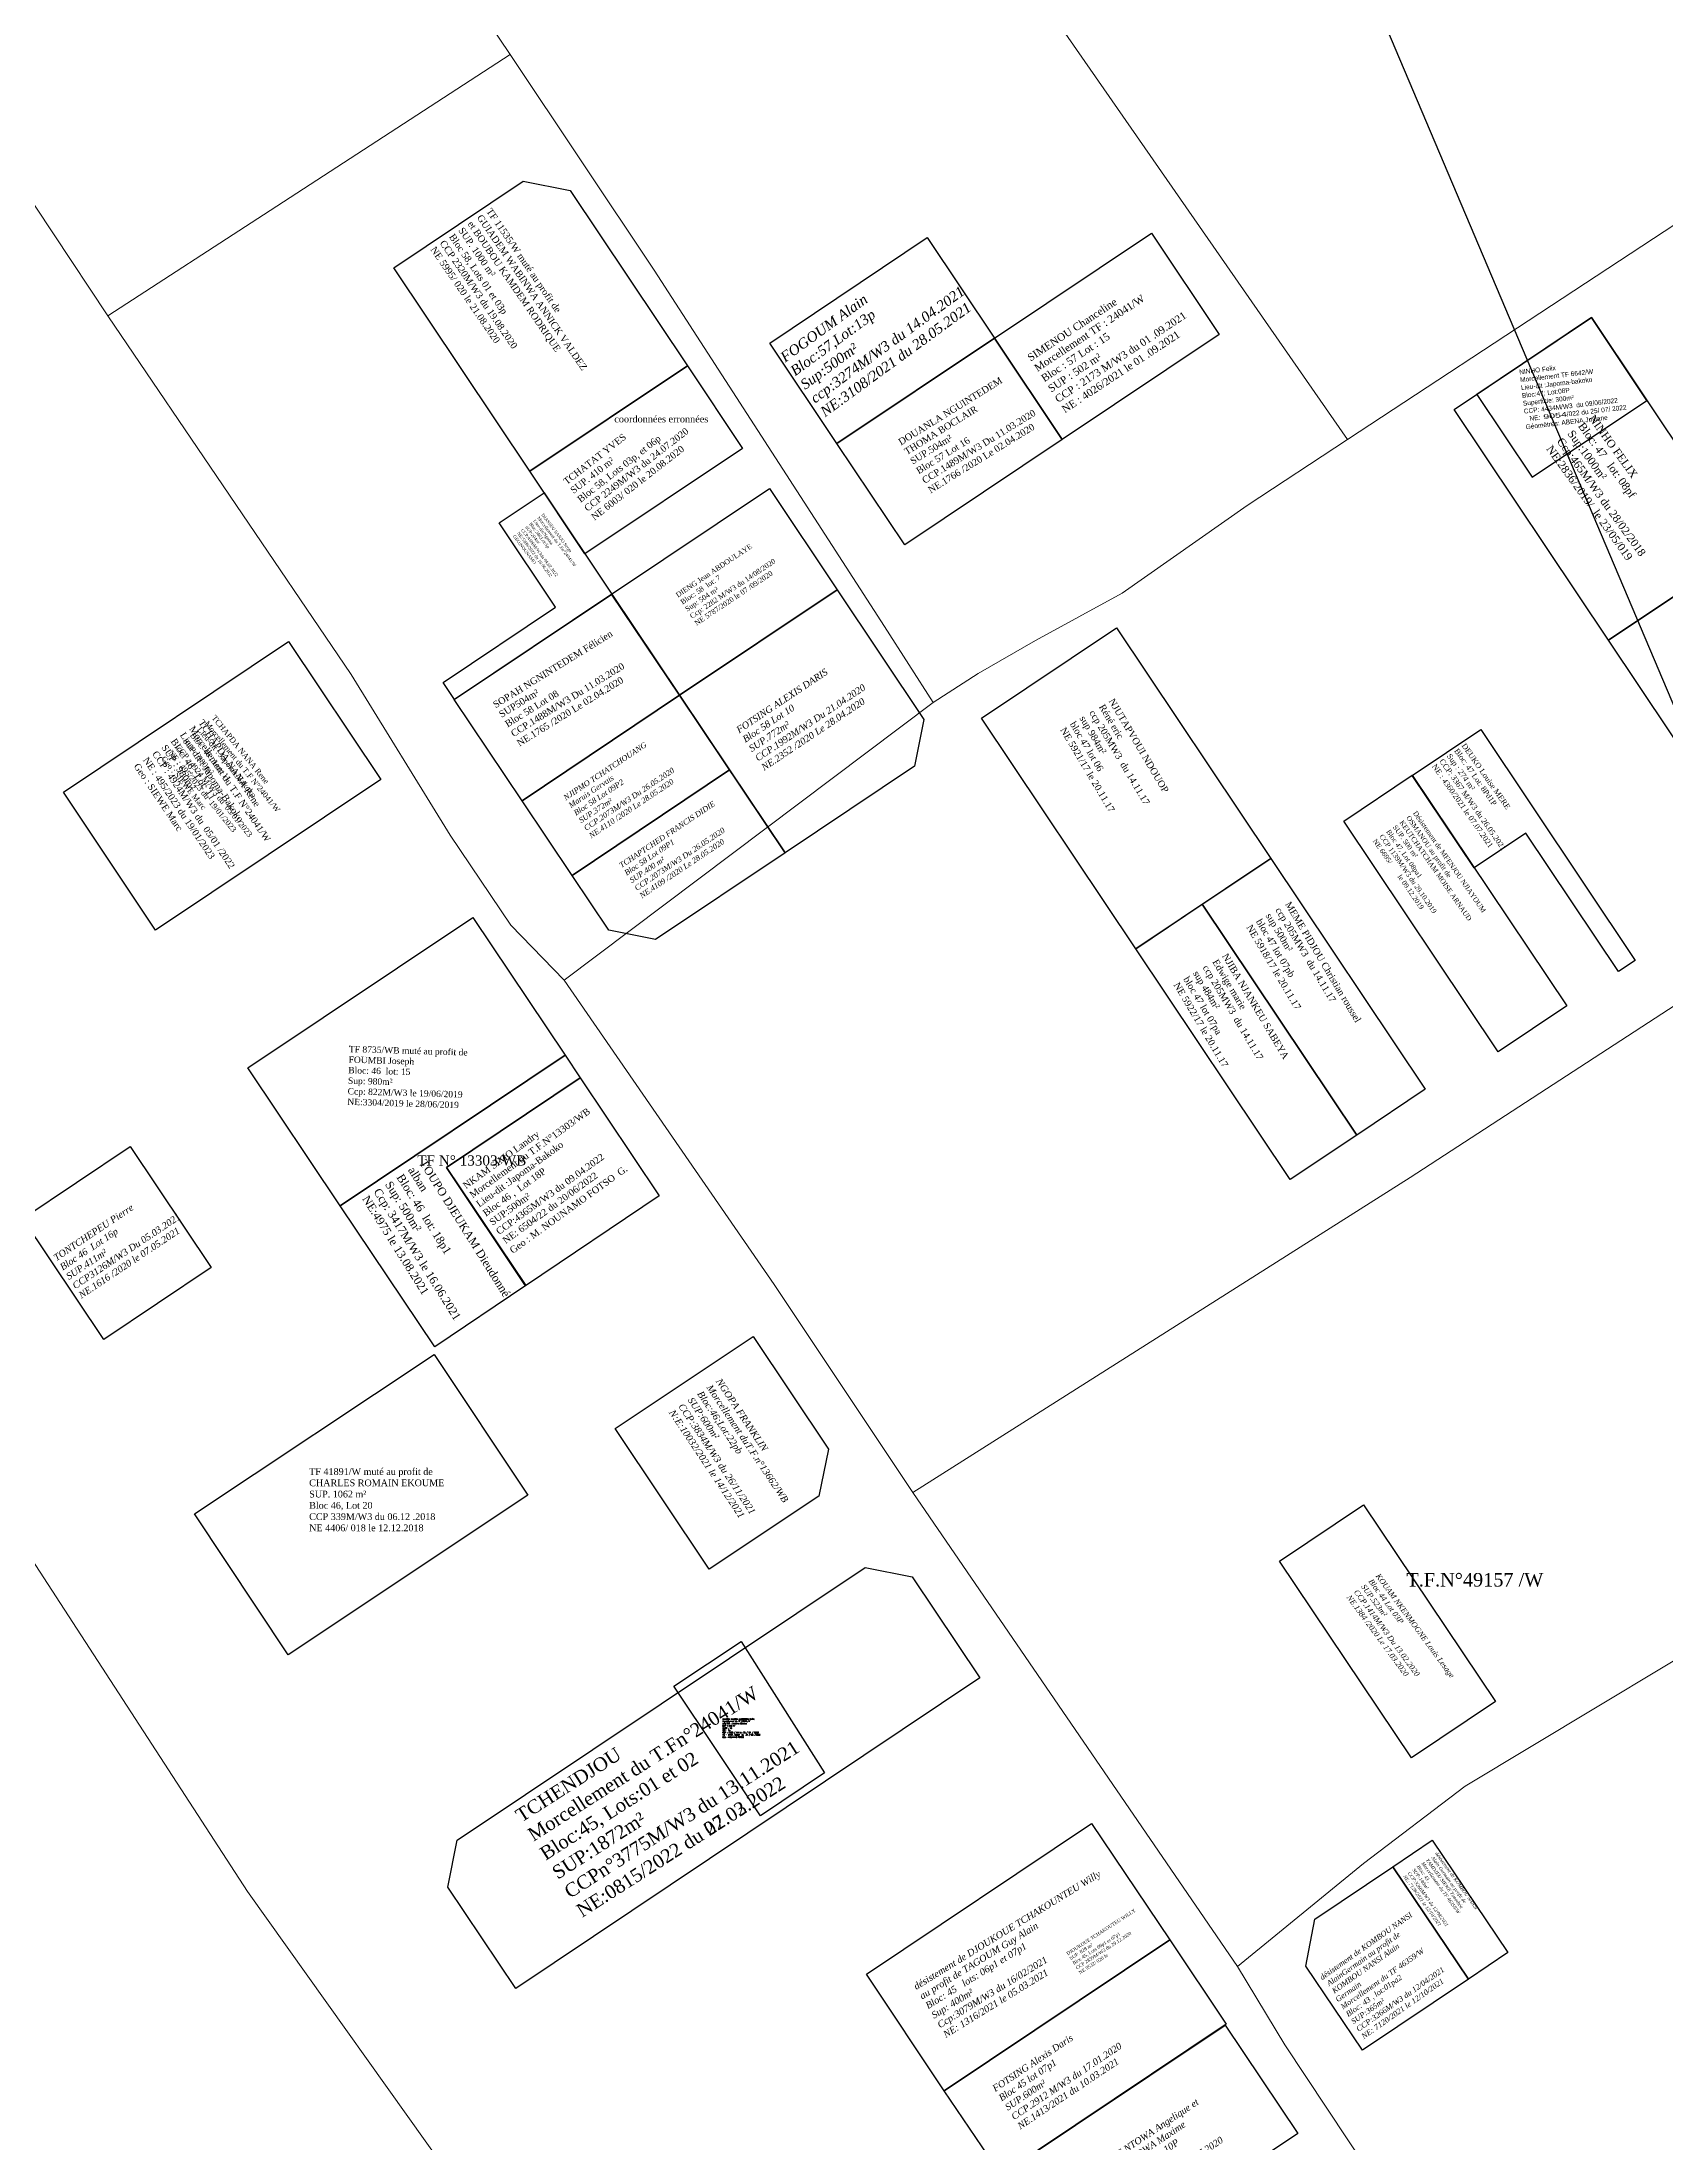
# Model space of a CAD drawing. Header units: millimetres. Extents: x 589619 to 593486, y 440379 to 445141.
# Drawn here: x 591789.4 to 592029.3, y 443443.1 to 443753.3 of the extents above; entities that cross this region are included whole.
import ezdxf

# ---------------------------------------------------------------- set-up
doc = ezdxf.new("R2010")
doc.units = ezdxf.units.MM
doc.header["$LTSCALE"] = 10
for name, color, linetype in [('chef027001120', 7, 'Continuous'), ('end maj 26 02 2021', 7, 'Continuous'), ('MAJ AOUT 2021', 7, 'Continuous'), ('MAJ AVRIL 2021', 7, 'Continuous'), ('MAJ DEC 2021', 7, 'Continuous'), ('MAJ JAN 2022', 1, 'Continuous'), ('MAJ JUILLET 2021', 7, 'Continuous'), ('MAJ MARS', 7, 'Continuous'), ('MAJ OCT 2021', 7, 'Continuous'), ('MAJ_AVRIL_2021', 7, 'Continuous'), ('Parcelle MAJ', 6, 'Continuous')]:
    doc.layers.add(name, color=color, linetype=linetype)
doc.layers.add('MAJ APRES LE 13.01.2023', color=222, linetype='Continuous', lineweight=30)
doc.layers.add('Roads_others', color=24, linetype='Continuous', lineweight=9)
doc.styles.add('RomanS', font='romans.shx')
doc.styles.add('Times 1.0', font='times.ttf', dxfattribs={"width": 0.99, "height": 1})

msp = doc.modelspace()

# ---------------------------------------------------------------- linework, layer by layer
at = {"color": 232, "lineweight": 30, "flags": 128}
msp.add_lwpolyline([(589619, 444839), (589665, 444789), (589701, 444534), (591315, 445141), (591436, 445058), (592078, 443543), (591745, 440674), (591661, 440379)], dxfattribs=at)
msp.add_lwpolyline([(589619, 444839), (589665, 444789), (589701, 444534), (591315, 445141), (591436, 445058), (592078, 443543), (591745, 440674), (591661, 440379)], dxfattribs=at)
msp.add_lwpolyline([(589619, 444839), (589665, 444789), (589701, 444534), (591315, 445141), (591436, 445058), (592078, 443543), (591745, 440674), (591661, 440379)], dxfattribs=at)
msp.add_lwpolyline([(589619, 444839), (589665, 444789), (589701, 444534), (591315, 445141), (591436, 445058), (592078, 443543), (591745, 440674), (591661, 440379)], dxfattribs=at)
at = {"color": 30, "flags": 128}
msp.add_lwpolyline([(592001.32, 443701.29), (592009.5, 443689.06), (592026.45, 443700.39), (592018.27, 443712.62), (592001.32, 443701.29)], dxfattribs=at)
msp.add_lwpolyline([(592001.32, 443701.29), (592009.5, 443689.06), (592026.45, 443700.39), (592018.27, 443712.62), (592001.32, 443701.29)], dxfattribs=at)
at = {"color": 5, "flags": 128}
for points in [[(591865.26, 443669.84), (591856.91, 443682.29), (591863.57, 443686.74), (591873.57, 443671.79), (591850.32, 443656.23), (591848.63, 443658.73), (591865.24, 443669.83)], [(591868.89, 443600.34), (591880.58, 443582.89), (591860.82, 443569.61), (591849.14, 443587.06)]]:
    msp.add_lwpolyline(points, close=True, dxfattribs=at)
at = {"flags": 128}
for points in [[(591825.79, 443664.76), (591839.43, 443644.39), (591806.18, 443622.15), (591792.56, 443642.52)], [(591911, 443528.01), (591917.94, 443526.63), (591927.94, 443511.67), (591859.37, 443465.8), (591849.36, 443480.76), (591850.74, 443487.7)], [(591911, 443528.01), (591917.94, 443526.63), (591927.94, 443511.67), (591859.37, 443465.8), (591849.36, 443480.76), (591850.74, 443487.7)], [(591892.65, 443517.07), (591904.99, 443497.65), (591895.53, 443491.33), (591882.74, 443510.44)]]:
    msp.add_lwpolyline(points, close=True, dxfattribs=at)
at = {"color": 150, "lineweight": -3, "flags": 128}
msp.add_lwpolyline([(591955.99, 443472.98), (591964.33, 443460.51), (591931.08, 443438.27), (591922.67, 443450.69)], close=True, dxfattribs=at)
msp.add_lwpolyline([(591955.99, 443472.98), (591964.33, 443460.51), (591931.08, 443438.27), (591922.67, 443450.69)], close=True, dxfattribs=at)
at = {"layer": 'end maj 26 02 2021', "color": 3, "lineweight": -3, "flags": 128}
for points in [[(591860.46, 443732.76), (591867.4, 443731.39), (591884.72, 443705.49), (591861.45, 443689.92), (591841.35, 443719.98)], [(591860.46, 443732.76), (591867.4, 443731.39), (591884.72, 443705.49), (591861.45, 443689.92), (591841.35, 443719.98)], [(591847.3, 443559.47), (591861.16, 443538.66), (591825.78, 443515.1), (591811.92, 443535.91)], [(591847.3, 443559.47), (591861.16, 443538.66), (591825.78, 443515.1), (591811.92, 443535.91)]]:
    msp.add_lwpolyline(points, close=True, dxfattribs=at)
at = {"layer": 'end maj 26 02 2021', "color": 150}
for points in [[(592018.27, 443712.62), (592041.06, 443678.54), (592020.79, 443664.98), (591997.99, 443699.06)], [(592018.27, 443712.62), (592041.06, 443678.54), (592020.79, 443664.98), (591997.99, 443699.06)], [(591896.85, 443687.36), (591906.86, 443672.4), (591883.58, 443656.83), (591873.52, 443671.79)], [(591896.85, 443687.36), (591906.86, 443672.4), (591883.58, 443656.83), (591873.52, 443671.79)], [(592043.58, 443630.9), (592020.79, 443664.98), (592041.06, 443678.54), (592063.85, 443644.46)], [(592043.58, 443630.9), (592020.79, 443664.98), (592041.06, 443678.54), (592063.85, 443644.46)]]:
    msp.add_lwpolyline(points, close=True, dxfattribs=at)
at = {"layer": 'end maj 26 02 2021', "color": 150, "lineweight": -3, "flags": 128}
for points in [[(591930.09, 443709.6), (591940.1, 443694.64), (591916.83, 443679.07), (591906.82, 443694.03)], [(591930.09, 443709.6), (591940.1, 443694.64), (591916.83, 443679.07), (591906.82, 443694.03)], [(591884.72, 443705.49), (591892.86, 443693.31), (591869.58, 443677.75), (591861.44, 443689.93)], [(591884.72, 443705.49), (591892.86, 443693.31), (591869.58, 443677.75), (591861.44, 443689.93)], [(591873.57, 443671.79), (591883.58, 443656.83), (591860.31, 443641.26), (591850.3, 443656.22)], [(591873.57, 443671.79), (591883.58, 443656.83), (591860.31, 443641.26), (591850.3, 443656.22)], [(591906.86, 443672.4), (591919.64, 443653.28), (591918.27, 443646.35), (591899.15, 443633.56), (591883.58, 443656.83)], [(591906.86, 443672.4), (591919.64, 443653.28), (591918.27, 443646.35), (591899.15, 443633.56), (591883.58, 443656.83)], [(591883.58, 443656.83), (591890.96, 443645.8), (591867.69, 443630.23), (591860.31, 443641.26)], [(591883.58, 443656.83), (591890.96, 443645.8), (591867.69, 443630.23), (591860.31, 443641.26)], [(591890.96, 443645.8), (591899.15, 443633.56), (591880.03, 443620.77), (591873.1, 443622.15), (591867.69, 443630.23)], [(591890.96, 443645.8), (591899.15, 443633.56), (591880.03, 443620.77), (591873.1, 443622.15), (591867.69, 443630.23)], [(591991.79, 443645.02), (592014.61, 443610.94), (592004.48, 443604.16), (591981.68, 443638.23)], [(591991.79, 443645.02), (592014.61, 443610.94), (592004.48, 443604.16), (591981.68, 443638.23)], [(591984.62, 443537.25), (592004.12, 443508.21), (591991.7, 443499.88), (591972.2, 443528.91)], [(591984.62, 443537.25), (592004.12, 443508.21), (591991.7, 443499.88), (591972.2, 443528.91)], [(591944.44, 443490.16), (591955.99, 443472.98), (591922.67, 443450.69), (591911.19, 443467.92)], [(591944.44, 443490.16), (591955.99, 443472.98), (591922.67, 443450.69), (591911.19, 443467.92)], [(591944.44, 443490.16), (591955.99, 443472.98), (591922.67, 443450.69), (591911.19, 443467.92)], [(591944.44, 443490.16), (591955.99, 443472.98), (591922.67, 443450.69), (591911.19, 443467.92)], [(591964.18, 443460.4), (591974.91, 443444.36), (591941.66, 443422.12), (591930.93, 443438.16)], [(591964.18, 443460.4), (591974.91, 443444.36), (591941.66, 443422.12), (591930.93, 443438.16)]]:
    msp.add_lwpolyline(points, close=True, dxfattribs=at)
at = {"layer": 'end maj 26 02 2021', "color": 150, "flags": 128}
for points in [[(591948.12, 443666.81), (591970.92, 443632.74), (591950.97, 443619.39), (591928.18, 443653.47)], [(591948.12, 443666.81), (591970.92, 443632.74), (591950.97, 443619.39), (591928.18, 443653.47)], [(591970.92, 443632.74), (591993.72, 443598.66), (591983.59, 443591.88), (591960.79, 443625.96)], [(591970.92, 443632.74), (591993.72, 443598.66), (591983.59, 443591.88), (591960.79, 443625.96)], [(591983.59, 443591.88), (591973.77, 443585.31), (591950.97, 443619.39), (591960.79, 443625.96), (591983.59, 443591.88)], [(591983.59, 443591.88), (591973.77, 443585.31), (591950.97, 443619.39), (591960.79, 443625.96), (591983.59, 443591.88)]]:
    msp.add_lwpolyline(points, close=True, dxfattribs=at)
at = {"layer": 'end maj 26 02 2021', "color": 3}
msp.add_lwpolyline([(591853.04, 443624.02), (591866.66, 443603.66), (591833.42, 443581.41), (591819.79, 443601.78)], close=True, dxfattribs=at)
msp.add_lwpolyline([(591853.04, 443624.02), (591866.66, 443603.66), (591833.42, 443581.41), (591819.79, 443601.78)], close=True, dxfattribs=at)
at = {"layer": 'MAJ AOUT 2021', "color": 6, "lineweight": -3, "flags": 128}
msp.add_lwpolyline([(591866.66, 443603.66), (591868.89, 443600.34), (591849.13, 443587.06), (591860.84, 443569.63), (591847.4, 443560.6), (591833.42, 443581.41)], close=True, dxfattribs=at)
msp.add_lwpolyline([(591866.66, 443603.66), (591868.89, 443600.34), (591849.13, 443587.06), (591860.84, 443569.63), (591847.4, 443560.6), (591833.42, 443581.41)], close=True, dxfattribs=at)
at = {"layer": 'MAJ APRES LE 13.01.2023', "flags": 128}
msp.add_lwpolyline([(591825.79, 443664.76), (591839.43, 443644.39), (591806.18, 443622.15), (591792.56, 443642.52)], close=True, dxfattribs=at)
msp.add_lwpolyline([(591825.79, 443664.76), (591839.43, 443644.39), (591806.18, 443622.15), (591792.56, 443642.52)], close=True, dxfattribs=at)
at = {"layer": 'MAJ AVRIL 2021', "color": 5, "flags": 128}
msp.add_lwpolyline([(591920.17, 443724.44), (591930.09, 443709.6), (591906.82, 443694.03), (591896.9, 443708.87)], close=True, dxfattribs=at)
msp.add_lwpolyline([(591920.17, 443724.44), (591930.09, 443709.6), (591906.82, 443694.03), (591896.9, 443708.87)], close=True, dxfattribs=at)
at = {"layer": 'MAJ DEC 2021', "flags": 128}
msp.add_lwpolyline([(591894.46, 443562.12), (591905.55, 443545.47), (591904.16, 443538.54), (591887.93, 443527.73), (591874.07, 443548.53)], close=True, dxfattribs=at)
msp.add_lwpolyline([(591894.46, 443562.12), (591905.55, 443545.47), (591904.16, 443538.54), (591887.93, 443527.73), (591874.07, 443548.53)], close=True, dxfattribs=at)
at = {"layer": 'MAJ JAN 2022', "lineweight": -3, "flags": 128}
msp.add_lwpolyline([(591953.26, 443725.09), (591963.27, 443710.13), (591940.1, 443694.64), (591930.09, 443709.6)], close=True, dxfattribs=at)
msp.add_lwpolyline([(591953.26, 443725.09), (591963.27, 443710.13), (591940.1, 443694.64), (591930.09, 443709.6)], close=True, dxfattribs=at)
at = {"layer": 'MAJ JUILLET 2021', "flags": 128}
msp.add_lwpolyline([(592001.95, 443651.76), (592024.75, 443617.68), (592022.25, 443616.01), (592008.58, 443636.46), (592000.93, 443631.35), (591991.81, 443644.98)], close=True, dxfattribs=at)
msp.add_lwpolyline([(592001.95, 443651.76), (592024.75, 443617.68), (592022.25, 443616.01), (592008.58, 443636.46), (592000.93, 443631.35), (591991.81, 443644.98)], close=True, dxfattribs=at)
at = {"layer": 'MAJ MARS', "flags": 128}
msp.add_lwpolyline([(591911, 443528.01), (591917.94, 443526.63), (591927.94, 443511.67), (591859.37, 443465.8), (591849.36, 443480.76), (591850.74, 443487.7)], close=True, dxfattribs=at)
msp.add_lwpolyline([(591911, 443528.01), (591917.94, 443526.63), (591927.94, 443511.67), (591859.37, 443465.8), (591849.36, 443480.76), (591850.74, 443487.7)], close=True, dxfattribs=at)
at = {"layer": 'MAJ OCT 2021', "lineweight": -3}
msp.add_line((591896.9, 443708.87), (591896.9, 443708.87), dxfattribs=at)
msp.add_line((591896.9, 443708.87), (591896.9, 443708.87), dxfattribs=at)
at = {"layer": 'MAJ OCT 2021', "color": 150, "flags": 128}
for points in [[(591994.76, 443487.69), (592005.94, 443471.11), (592000.13, 443467.2), (591988.95, 443483.78)], [(591994.76, 443487.69), (592005.94, 443471.11), (592000.13, 443467.2), (591988.95, 443483.78)], [(591988.95, 443483.79), (592000.1, 443467.19), (591984.43, 443456.67), (591976.07, 443469.12), (591977.43, 443476.06)], [(591988.95, 443483.79), (592000.1, 443467.19), (591984.43, 443456.67), (591976.07, 443469.12), (591977.43, 443476.06)]]:
    msp.add_lwpolyline(points, close=True, dxfattribs=at)
at = {"layer": 'MAJ_AVRIL_2021', "color": 150, "lineweight": -3, "flags": 128}
msp.add_lwpolyline([(591802.44, 443590.16), (591814.4, 443572.29), (591798.51, 443561.66), (591786.55, 443579.53), (591802.44, 443590.16)], close=True, dxfattribs=at)
msp.add_lwpolyline([(591802.44, 443590.16), (591814.4, 443572.29), (591798.51, 443561.66), (591786.55, 443579.53), (591802.44, 443590.16)], close=True, dxfattribs=at)
at = {"layer": 'Parcelle MAJ', "color": 6, "lineweight": 30, "flags": 128}
msp.add_lwpolyline([(592001.32, 443701.29), (592009.5, 443689.06), (592026.45, 443700.39), (592018.27, 443712.62), (592001.32, 443701.29)], dxfattribs=at)
at = {"layer": 'Roads_others'}
for p, q in [((591875.42, 443848.34), (591982.23, 443694.63)), ((591921.05, 443655.77), (591866.53, 443614.75))]:
    msp.add_line(p, q, dxfattribs=at)
for points in [[(591921.05, 443655.77), (591927.68, 443660.06), (591936.16, 443664.94), (591948.95, 443671.92), (591967.4, 443684.88), (591982.23, 443694.63), (592049.08, 443738.56), (592072.74, 443754.42), (592107.85, 443778.71), (592171.09, 443821.52), (592210.52, 443848.62), (592231.23, 443862.63)], [(591817.82, 443808.23), (591848.81, 443766.02), (591858.54, 443751.47), (591879.82, 443719.62), (591901.45, 443686.21), (591913.82, 443667), (591921.05, 443655.77)], [(591515.38, 443805.87), (591521.82, 443800.74), (591531.51, 443796.16), (591544.76, 443791.45), (591555.93, 443787.17), (591607.18, 443757.05), (591645.93, 443725.14), (591665.74, 443710.38), (591690.94, 443673.29), (591732.39, 443614.16), (591739.36, 443604.14), (591762.2, 443571.31), (591774.21, 443552.47), (591784.72, 443534.06), (591819.77, 443480.11), (591852.12, 443434.75), (591881.79, 443396.47), (591888.2, 443390.12), (591893.12, 443383.17), (591898.11, 443374.17), (591904.15, 443361.37), (591910.27, 443350.03), (591922.91, 443326.96)], [(591752.62, 443773.91), (591762.16, 443765.05), (591774.98, 443749.24), (591799.14, 443712.88), (591835.07, 443659.9), (591849.69, 443636.17), (591858.64, 443622.87), (591866.53, 443614.75), (591897.55, 443569.82), (591918.01, 443539.05), (591965.99, 443469.03), (591972.99, 443457.5), (591991.48, 443429.57), (592015.04, 443387.89)], [(591799.14, 443712.88), (591823.09, 443728.43), (591858.54, 443751.47)], [(592334.22, 443718.16), (592267.85, 443678.75), (592205.52, 443632.69), (592113.72, 443571.23), (592055.55, 443529.82), (592048.63, 443525.16), (591999.6, 443495.68), (591984.58, 443484.28), (591965.99, 443469.03)], [(591918.01, 443539.05), (591991.47, 443585.59), (592096.97, 443654.17), (592100.68, 443660.39), (592100.37, 443667.93)]]:
    msp.add_lwpolyline(points, dxfattribs=at)

# ---------------------------------------------------------------- texts
at = {"insert": (592007.56, 443704.93), "char_height": 0.7, "attachment_point": 1, "rotation": 6.7}
msp.add_mtext_dynamic_manual_height_columns('NINHO Felix\\P{\\C1;Morcellement TF 6642/W\\P}Lieu-dit :Japoma-bakoko\\PBloc:47; Lot:08P\\PSuperficie: 300m²\\PCCP: 4434M/W3  du 09/06/2022\\P{\\W2.709; }NE:{\\W1.684; 9054}/022 du 25/ 07/ 2022\\PGéomètres: ABENA Josiane', width=38.6332, gutter_width=12.5, heights=[0], dxfattribs=at)
at = {"attachment_point": 1}
for s, insert, char_height, width, rotation in [('{\\fTimes New Roman|b0|i0|c0|p18;DJASSEU SANJO Serge\\P\\C1;Morcellement du T.Fn%%D24041/W\\P\\C256;Lieu-dit:Ngoma\\PBloc:248;Lot:5p\\PSUP:204m²\\PCCP:4106M/W3du 04.02.2022\\PNE:5388/2022 du 16.06.2022\\PGEO:NOUNAMO}', (591863.49, 443683.76), 0.4513, 15.3174, 306.9746), ('{\\fTimes New Roman|b0|i0|c0|p18;TCHENDJOU\\PMorcellement du T.Fn%%D24041/W\\PBloc:45, Lots:01 et 02\\PSUP:1872m²\\PCCPn%%D3775M/W3 du 13.11.2021\\PNE:0815/2022 du 07.03.2022}', (591859.11, 443491.96), 2, 41.7782, 32.629), ('{\\fTimes New Roman|b0|i0|c0|p18;TCHENDJOU\\PMorcellement du T.Fn%%D24041/W\\PBloc:45, Lots:01 et 02\\PSUP:1872m²\\PCCPn%%D3775M/W3 du 13.11.2021\\PNE:0815/2022 du 07.03.2022}', (591859.11, 443491.96), 2, 41.7782, 32.629)]:
    msp.add_mtext(s, dxfattribs=dict(at, insert=insert, char_height=char_height, width=width, rotation=rotation))
at = {"color": 3, "insert": (591815.04, 443654), "char_height": 0.8234, "width": 18.69, "attachment_point": 1, "rotation": 309.0639}
msp.add_mtext('{\\fTimes New Roman|b0|i0|c0|p18;\\C0;TCHAPDA NANA Rene\\P\\C1;Morcellement du T.F N°24041/W     \\P\\C256;Lieu-dit : Japoma-Bakoko\\PBloc: 46 ; Lot: 11\\PSUP : 980m²\\PCCP : 4924 M/W3 du  05/01/2023\\PNE : 495/2023 du  19/01/2023\\P\\C1;Geo : SIEWE Marc}', dxfattribs=at)
at = {"color": 7, "insert": (591851.44, 443584.67), "char_height": 1.1129, "width": 70.2811, "attachment_point": 1, "rotation": 35.8982}
msp.add_mtext('{\\fTimes New Roman|b0|i0|c0|p18;\\H0.8986x;NKAM SIMO Landry\\P\\C1;Morcellement du T.F.N°13303/WB\\P\\C7;Lieu-dit :Japoma-Bakoko\\PBloc 46 ,  Lot 18P\\PSUP:500m²\\PCCP:4365M/W3 du 09.04.2022\\PNE: 6504/22 du 20/06/2022\\PGeo : M. NOUNAMO FOTSO  G\\fTimes New Roman|b0|i1|c0|p18;\\H1.113x;.  }', dxfattribs=at)
at = {"insert": (591889.91, 443505.71), "char_height": 0.2, "attachment_point": 1}
msp.add_mtext_dynamic_manual_height_columns('{\\Fromanc|c0;KAMDEM KAMDEM ANDERSON Emile      \\P\\pt4.4;Morcellement du TF 24041/W  \\P\\ptz;LIEU DIT : Japoma Bakoko \\PSUP : 268 m}²{\\Fromanc|c0;\\PBLOC : 45\\PLOT : 2p   \\PCCP : 4330 / MW du 25 / 04 / 2022 \\PNE :  6191 /2022  du  31 / 05 /2022\\PGéo : NOUNAMO FOTSO}', width=62.0824, gutter_width=12.5, heights=[0], dxfattribs=at)
at = {"layer": 'chef027001120', "linetype": 'ByBlock', "insert": (591898.28, 443707.18), "char_height": 1.5, "width": 150.7089, "attachment_point": 1, "rotation": 36.1355, "style": 'RomanS'}
msp.add_mtext('{\\fTimes New Roman|b0|i1|c0|p18;\\C7;FOGOUM Alain\\PBloc:57,Lot:13p\\PSup:500m²\\Pccp:3274M/W3 du 14.04.2021\\PNE:3108/2021 du 28.05.2021}', dxfattribs=at)
msp.add_mtext('{\\fTimes New Roman|b0|i1|c0|p18;\\C7;FOGOUM Alain\\PBloc:57,Lot:13p\\PSup:500m²\\Pccp:3274M/W3 du 14.04.2021\\PNE:3108/2021 du 28.05.2021}', dxfattribs=at)
at = {"layer": 'end maj 26 02 2021', "color": 150, "linetype": 'ByBlock', "lineweight": -3, "ltscale": 0.0014, "attachment_point": 1, "style": 'Times 1.0'}
for s, insert, char_height, width, rotation in [('{\\C1;TF 11535/W muté au profit de\\P\\C256;GUIADEM WABINWA ANNICK VALDEZ\\Pet BOUBOU KAMDEM RODRIQUE\\PSUP. 1000 m²\\PBloc 58, Lots 01 et 03p\\PCCP 2320M/W3 du 19.08.2020\\PNE 5995/ 020 le 21.08.2020}', (591855.79, 443728.91), 1, 45.5367, 304.48), ('{\\C1;TF 11535/W muté au profit de\\P\\C256;GUIADEM WABINWA ANNICK VALDEZ\\Pet BOUBOU KAMDEM RODRIQUE\\PSUP. 1000 m²\\PBloc 58, Lots 01 et 03p\\PCCP 2320M/W3 du 19.08.2020\\PNE 5995/ 020 le 21.08.2020}', (591855.79, 443728.91), 1, 45.5367, 304.48), ('{\\C7;DOUANLA NGUINTEDEM THOMA BOCLAIR \\PSUP.504m²\\PBloc 57 Lot 16\\PCCP.1489M/W3 Du 11.03.2020\\PNE.1766 /2020 Le 02.04.2020}', (591915.75, 443694.58), 1, 20.8711, 31.7298), ('{\\C7;DOUANLA NGUINTEDEM THOMA BOCLAIR \\PSUP.504m²\\PBloc 57 Lot 16\\PCCP.1489M/W3 Du 11.03.2020\\PNE.1766 /2020 Le 02.04.2020}', (591915.75, 443694.58), 1, 20.8711, 31.7298), ('{\\fTimes New Roman|b0|i0|c186|p18;\\C256;TCHATAT YVES \\PSUP. 410 m²\\PBloc 58, Lots 03p, et 06p\\PCCP 2249M/W3 du 24.07.2020\\PNE 6003/ 020 le 20.08.2020}', (591866.29, 443688.67), 1, 48.4121, 37.914), ('{\\fTimes New Roman|b0|i0|c186|p18;\\C256;TCHATAT YVES \\PSUP. 410 m²\\PBloc 58, Lots 03p, et 06p\\PCCP 2249M/W3 du 24.07.2020\\PNE 6003/ 020 le 20.08.2020}', (591866.29, 443688.67), 1, 48.4121, 37.914), ('{\\C7;SOPAH NGNINTEDEM Félicien \\PSUP504m²\\PBloc 58 Lot 08\\PCCP.1488M/W3 Du 11.03.2020\\PNE.1765 /2020 Le 02.04.2020}', (591855.89, 443655.76), 1, 20.8711, 31.7298), ('{\\C7;SOPAH NGNINTEDEM Félicien \\PSUP504m²\\PBloc 58 Lot 08\\PCCP.1488M/W3 Du 11.03.2020\\PNE.1765 /2020 Le 02.04.2020}', (591855.89, 443655.76), 1, 20.8711, 31.7298), ('{\\fTimes New Roman|b0|i1|c0|p18;\\C7;FOTSING ALEXIS DARIS\\PBloc 58 Lot 10\\PSUP.772m²\\PCCP.1992M/W3 Du 21.04.2020\\PNE.2352 /2020 Le 28.04.2020}', (591891.82, 443652.03), 1, 19.699, 33.7798), ('{\\fTimes New Roman|b0|i1|c0|p18;\\C7;FOTSING ALEXIS DARIS\\PBloc 58 Lot 10\\PSUP.772m²\\PCCP.1992M/W3 Du 21.04.2020\\PNE.2352 /2020 Le 28.04.2020}', (591891.82, 443652.03), 1, 19.699, 33.7798), ('NJUTAPVOUI NDOUOP\\PRéné eric\\P{\\fTimes New Roman|b0|i0|c186|p18;ccp 205MW3  du 14.11.17\\Psup }984{\\fTimes New Roman|b0|i0|c186|p18;m²\\Pbloc 47 lot }06{\\fTimes New Roman|b0|i0|c186|p18;\\PNE 59}21{\\fTimes New Roman|b0|i0|c186|p18;/17 le 20.11.17}', (591947.77, 443656.5), 1, 21.5909, 300.7337), ('NJUTAPVOUI NDOUOP\\PRéné eric\\P{\\fTimes New Roman|b0|i0|c186|p18;ccp 205MW3  du 14.11.17\\Psup }984{\\fTimes New Roman|b0|i0|c186|p18;m²\\Pbloc 47 lot }06{\\fTimes New Roman|b0|i0|c186|p18;\\PNE 59}21{\\fTimes New Roman|b0|i0|c186|p18;/17 le 20.11.17}', (591947.77, 443656.5), 1, 21.5909, 300.7337), ('{\\fTimes New Roman|b0|i1|c0|p18;\\C7;NJIPMO TCHATCHOUANG Maruis Gervais\\PBloc 58 Lot 09P2\\PSUP.372m²\\PCCP.2073M/W3 Du 26.05.2020\\PNE.4110 /2020 Le 28.05.2020}', (591866.33, 443641.95), 0.81, 15.9562, 33.7798), ('{\\fTimes New Roman|b0|i1|c0|p18;\\C7;NJIPMO TCHATCHOUANG Maruis Gervais\\PBloc 58 Lot 09P2\\PSUP.372m²\\PCCP.2073M/W3 Du 26.05.2020\\PNE.4110 /2020 Le 28.05.2020}', (591866.33, 443641.95), 0.81, 15.9562, 33.7798), ('{\\fTimes New Roman|b0|i1|c0|p18;\\C7;TCHAPTCHED FRANCIS DIDIE \\PBloc 58 Lot 09P1\\PSUP.400 m²\\PCCP.2073M/W3 Du 26.05.2020\\PNE.4109 /2020 Le 28.05.2020}', (591874.56, 443631.97), 0.81, 18.0085, 33.7798), ('{\\fTimes New Roman|b0|i1|c0|p18;\\C7;TCHAPTCHED FRANCIS DIDIE \\PBloc 58 Lot 09P1\\PSUP.400 m²\\PCCP.2073M/W3 Du 26.05.2020\\PNE.4109 /2020 Le 28.05.2020}', (591874.56, 443631.97), 0.81, 18.0085, 33.7798), ('{\\C1;Désistement de MFENJOU NJIAYOUM\\POSMANOU au profit de \\C256;\\PKEUTCHATCHAM MOISE ARNAUD\\PSUP. 500 m²\\PBloc 47, Lot 08pa1\\PCCP 1139M/W3 du 29.10.2019\\PNE 6695/ 019 le 09.12.2019}', (591992.46, 443639.84), 0.7235, 32.9442, 304.8205), ('{\\C1;Désistement de MFENJOU NJIAYOUM\\POSMANOU au profit de \\C256;\\PKEUTCHATCHAM MOISE ARNAUD\\PSUP. 500 m²\\PBloc 47, Lot 08pa1\\PCCP 1139M/W3 du 29.10.2019\\PNE 6695/ 019 le 09.12.2019}', (591992.46, 443639.84), 0.7235, 32.9442, 304.8205), ('MEME PIDJOU Christian roussel\\Pccp 205MW3  du 14.11.17\\Psup 500m²\\Pbloc 47 lot 07pb\\PNE 5918/17 le 20.11.17', (591973.84, 443626.49), 1, 21.5909, 300.7337), ('MEME PIDJOU Christian roussel\\Pccp 205MW3  du 14.11.17\\Psup 500m²\\Pbloc 47 lot 07pb\\PNE 5918/17 le 20.11.17', (591973.84, 443626.49), 1, 21.5909, 300.7337), ('NJIBA NJANKEU SABEYA \\PEdwige marie\\P{\\fTimes New Roman|b0|i0|c186|p18;ccp 205MW3  du 14.11.17\\Psup }484{\\fTimes New Roman|b0|i0|c186|p18;m²\\Pbloc 47 lot 07p}a{\\fTimes New Roman|b0|i0|c186|p18;\\PNE 59}22{\\fTimes New Roman|b0|i0|c186|p18;/17 le 20.11.17}', (591964.53, 443618.83), 1, 21.5909, 300.7337), ('NJIBA NJANKEU SABEYA \\PEdwige marie\\P{\\fTimes New Roman|b0|i0|c186|p18;ccp 205MW3  du 14.11.17\\Psup }484{\\fTimes New Roman|b0|i0|c186|p18;m²\\Pbloc 47 lot 07p}a{\\fTimes New Roman|b0|i0|c186|p18;\\PNE 59}22{\\fTimes New Roman|b0|i0|c186|p18;/17 le 20.11.17}', (591964.53, 443618.83), 1, 21.5909, 300.7337), ('{\\fTimes New Roman|b0|i1|c0|p18;\\C7;TONTCHEPEU Pierre \\PBloc 46  Lot 16p\\PSUP.411m²\\PCCP3126M/W3 Du 05.03.2021\\PNE.1616 /2020 le 07.05.2021}', (591790.97, 443574.06), 1, 29.6499, 33.7798), ('{\\fTimes New Roman|b0|i1|c0|p18;\\C7;TONTCHEPEU Pierre \\PBloc 46  Lot 16p\\PSUP.411m²\\PCCP3126M/W3 Du 05.03.2021\\PNE.1616 /2020 le 07.05.2021}', (591790.97, 443574.06), 1, 29.6499, 33.7798), ('{\\fTimes New Roman|b0|i1|c0|p18;\\C7;KOUAM NKENMOGNE Louis Lesage\\PBloc 44 Lot 03P\\PSUP.523m²\\PCCP.1414M/W3 Du 13.02.2020\\PNE.1384 /2020 Le 17.03.2020}', (591987, 443527.2), 0.8, 17.707, 306.2859), ('{\\fTimes New Roman|b0|i1|c0|p18;\\C7;KOUAM NKENMOGNE Louis Lesage\\PBloc 44 Lot 03P\\PSUP.523m²\\PCCP.1414M/W3 Du 13.02.2020\\PNE.1384 /2020 Le 17.03.2020}', (591987, 443527.2), 0.8, 17.707, 306.2859), ('{\\C256;DJOUKOUE TCHAKOUTEU WILLY\\PSUP. 828 m²\\PBloc 45, Lots 06p1 et 07p1\\PCCP 2859M/W3 du 29.12.2020\\PNE 9532/ 020 le 06.01.2020}', (591940.65, 443471.11), 0.5, 53.5957, 32.8168), ('{\\C256;DJOUKOUE TCHAKOUTEU WILLY\\PSUP. 828 m²\\PBloc 45, Lots 06p1 et 07p1\\PCCP 2859M/W3 du 29.12.2020\\PNE 9532/ 020 le 06.01.2020}', (591940.65, 443471.11), 0.5, 53.5957, 32.8168), ('{\\fTimes New Roman|b0|i1|c0|p18;\\C7;FOTSING Alexis Daris \\PBloc 45 lot 07p1\\PSUP.600m²\\PCCP.2912 M/W3 du 17.01.2020\\PNE.1413/2021 du 10.03.2021}', (591929.65, 443451.33), 1, 33.2334, 33.7798), ('{\\fTimes New Roman|b0|i1|c0|p18;\\C7;FOTSING Alexis Daris \\PBloc 45 lot 07p1\\PSUP.600m²\\PCCP.2912 M/W3 du 17.01.2020\\PNE.1413/2021 du 10.03.2021}', (591929.65, 443451.33), 1, 33.2334, 33.7798), ('{\\fTimes New Roman|b0|i1|c0|p18;\\C7;KAMALE NTOWA Angelique et \\PTOUKO NTOWA Maxime\\PBloc 45 lot 07p et 10P\\PSUP.772m²\\PCCP.2185 /2020 Le 06.07.2020\\PNE.5070/2020 le 07.07.2020}', (591943.9, 443438.96), 1, 33.2334, 33.7798), ('{\\fTimes New Roman|b0|i1|c0|p18;\\C7;KAMALE NTOWA Angelique et \\PTOUKO NTOWA Maxime\\PBloc 45 lot 07p et 10P\\PSUP.772m²\\PCCP.2185 /2020 Le 06.07.2020\\PNE.5070/2020 le 07.07.2020}', (591943.9, 443438.96), 1, 33.2334, 33.7798)]:
    msp.add_mtext(s, dxfattribs=dict(at, insert=insert, char_height=char_height, width=width, rotation=rotation))
at = {"layer": 'end maj 26 02 2021', "color": 150, "lineweight": -3, "insert": (591873.93, 443698.15), "char_height": 1, "width": 22.0447, "attachment_point": 1}
msp.add_mtext('{\\fTimes New Roman|b0|i0|c0|p18;\\C1;coordonnées erronnées}', dxfattribs=at)
msp.add_mtext('{\\fTimes New Roman|b0|i0|c0|p18;\\C1;coordonnées erronnées}', dxfattribs=at)
at = {"layer": 'end maj 26 02 2021', "attachment_point": 1}
for s, width, heights, insert, char_height, rotation in [('{\\fTimes New Roman|b0|i0|c0|p18;NINHO FELIX\\PBloc: 47   lot: 08pf\\PSup:1000m²\\PCcp:465M/W3 du 28/02/2018\\PNE:2836/2019/  le 23/05/019}', 245.5199, [93.01], (592018.74, 443698.42), 1.1592, 305.8006), ('{\\fTimes New Roman|b0|i0|c0|p18;NINHO FELIX\\PBloc: 47   lot: 08pf\\PSup:1000m²\\PCcp:465M/W3 du 28/02/2018\\PNE:2836/2019/  le 23/05/019}', 245.5199, [93.01], (592018.74, 443698.42), 1.1592, 305.8006), ('{\\fTimes New Roman|b0|i0|c0|p18;DIENG Jean ABDOULAYE\\PBloc: 58  lot: 7\\PSup: 504 m²\\PCcp: 2282 M/W3 du 14/08/2020\\PNE 5787/2020 le 07 /09/2020}', 184.3942, [50.37], (591882.9, 443671.87), 0.75, 33.82), ('{\\fTimes New Roman|b0|i0|c0|p18;DIENG Jean ABDOULAYE\\PBloc: 58  lot: 7\\PSup: 504 m²\\PCcp: 2282 M/W3 du 14/08/2020\\PNE 5787/2020 le 07 /09/2020}', 184.3942, [50.37], (591882.9, 443671.87), 0.75, 33.82), ('{\\fTimes New Roman|b0|i0|c0|p18;\\C1;TF 8735/WB muté au profit de\\C256;\\PFOUMBI Joseph\\PBloc: 46  lot: 15\\PSup: 980m²\\PCcp: 822M/W3 le 19/06/2019\\PNE:3304/2019 le 28/06/2019}', 102.5301, [39.82], (591834.74, 443605.06), 0.9352, 358.323), ('{\\fTimes New Roman|b0|i0|c0|p18;\\C1;TF 8735/WB muté au profit de\\C256;\\PFOUMBI Joseph\\PBloc: 46  lot: 15\\PSup: 980m²\\PCcp: 822M/W3 le 19/06/2019\\PNE:3304/2019 le 28/06/2019}', 102.5301, [39.82], (591834.74, 443605.06), 0.9352, 358.323), ('{\\fTimes New Roman|b0|i0|c0|p18;TOUPO DJEUKAM Dieudonné \\Palban \\PBloc: 46  lot: 18p1\\PSup: 500m²\\PCcp: 3417M/W3 le 16.06.2021\\PNE:4975 le 13.08.2021}', 102.5301, [39.82], (591846.12, 443588.41), 1.2, 302.0787), ('{\\fTimes New Roman|b0|i0|c0|p18;TOUPO DJEUKAM Dieudonné \\Palban \\PBloc: 46  lot: 18p1\\PSup: 500m²\\PCcp: 3417M/W3 le 16.06.2021\\PNE:4975 le 13.08.2021}', 102.5301, [39.82], (591846.12, 443588.41), 1.2, 302.0787), ('{\\fTimes New Roman|b0|i1|c0|p18;\\C1;désistement de DJOUKOUE TCHAKOUNTEU Willy\\P\\C256;au profit de TAGOUM Guy Alain\\PBloc: 45   lots: 06p1 et 07p1\\PSup: 400m²\\PCcp:3079M/W3 du 16/02/2021\\PNE: 1316/2021 le 05.03.2021}', 299.7264, [132.29], (591918.01, 443466.43), 1, 31.6492), ('{\\fTimes New Roman|b0|i1|c0|p18;\\C1;désistement de DJOUKOUE TCHAKOUNTEU Willy\\P\\C256;au profit de TAGOUM Guy Alain\\PBloc: 45   lots: 06p1 et 07p1\\PSup: 400m²\\PCcp:3079M/W3 du 16/02/2021\\PNE: 1316/2021 le 05.03.2021}', 299.7264, [132.29], (591918.01, 443466.43), 1, 31.6492)]:
    msp.add_mtext_dynamic_manual_height_columns(s, width=width, gutter_width=12.5, heights=heights, dxfattribs=dict(at, insert=insert, char_height=char_height, rotation=rotation))
at = {"layer": 'end maj 26 02 2021', "color": 1, "linetype": 'ByBlock', "lineweight": -3, "ltscale": 0.0014, "insert": (591844.83, 443588.87), "char_height": 1.5, "width": 42.4562, "attachment_point": 1, "style": 'Times 1.0'}
msp.add_mtext('TF N° 13303/WB', dxfattribs=at)
at = {"layer": 'end maj 26 02 2021', "color": 150, "linetype": 'ByBlock', "lineweight": -3, "ltscale": 0.0014, "attachment_point": 1, "style": 'Times 1.0'}
for s, insert, char_height, width in [('{\\C1;TF 41891/W muté au profit de\\C256; \\PCHARLES ROMAIN EKOUME\\PSUP. 1062 m²\\PBloc 46, Lot 20\\PCCP 339M/W3 du 06.12 .2018\\PNE 4406/ 018 le 12.12.2018}', (591828.86, 443542.66), 0.9971, 26.3039), ('{\\C1;TF 41891/W muté au profit de\\C256; \\PCHARLES ROMAIN EKOUME\\PSUP. 1062 m²\\PBloc 46, Lot 20\\PCCP 339M/W3 du 06.12 .2018\\PNE 4406/ 018 le 12.12.2018}', (591828.86, 443542.66), 0.9971, 26.3039), ('{\\C1;T.F.N°49157 /W}', (591990.94, 443527.18), 2, 22.4801), ('{\\C1;T.F.N°49157 /W}', (591990.94, 443527.18), 2, 22.4801)]:
    msp.add_mtext(s, dxfattribs=dict(at, insert=insert, char_height=char_height, width=width))
at = {"layer": 'MAJ APRES LE 13.01.2023', "insert": (591813.26, 443653.35), "char_height": 0.9865, "width": 27.4222, "attachment_point": 1, "rotation": 303.9788}
msp.add_mtext('{\\fTimes New Roman|b0|i0|c0|p18;TCHAPDA NANA Rene\\P\\C1;Morcellement du T.F N°24041/W    \\P\\C256;Lieu-dit : Japoma-Bakoko\\PBloc: 46 ; Lot: 11 \\PSUP : 980m²\\PCCP : 4924M/W3 du  05/01 /2022\\PNE : 495/2023 du 19/01/2023\\P\\C1;Geo : SIEWE Marc}', dxfattribs=at)
at = {"layer": 'MAJ DEC 2021', "insert": (591889.73, 443556.05), "char_height": 1, "attachment_point": 1, "rotation": 303.649}
msp.add_mtext_dynamic_manual_height_columns('{\\fTimes New Roman|b0|i1|c0|p18;NGOPA FRANKLIN\\P\\C1;Morcellement duT.F.n°13662/WB\\P\\C7;Bloc:46;Lot:22pb\\PSUP:600m²\\PCCP:3834M/W3 du 26/11/2021\\PN:E:10032/2021 le 14/12/2021}', width=53.6759, gutter_width=12.5, heights=[27.44], dxfattribs=at)
msp.add_mtext_dynamic_manual_height_columns('{\\fTimes New Roman|b0|i1|c0|p18;NGOPA FRANKLIN\\P\\C1;Morcellement duT.F.n°13662/WB\\P\\C7;Bloc:46;Lot:22pb\\PSUP:600m²\\PCCP:3834M/W3 du 26/11/2021\\PN:E:10032/2021 le 14/12/2021}', width=53.6759, gutter_width=12.5, heights=[27.44], dxfattribs=at)
at = {"layer": 'MAJ JAN 2022', "insert": (591934.82, 443707.04), "char_height": 1.1, "width": 22.9769, "attachment_point": 1, "rotation": 33.5567}
msp.add_mtext('{\\fTimes New Roman|b0|i0|c0|p18;SIMENOU Chanceline\\P\\C1;Morcellement TF : 24041/W\\P\\C256;Bloc : 57 Lot : 15\\PSUP : 502 m² \\P\\C6;CCP : 2173 M/W3 du 01 .09.2021\\C256;\\PNE : 4026/2021 le 01 .09.2021}', dxfattribs=at)
msp.add_mtext('{\\fTimes New Roman|b0|i0|c0|p18;SIMENOU Chanceline\\P\\C1;Morcellement TF : 24041/W\\P\\C256;Bloc : 57 Lot : 15\\PSUP : 502 m² \\P\\C6;CCP : 2173 M/W3 du 01 .09.2021\\C256;\\PNE : 4026/2021 le 01 .09.2021}', dxfattribs=at)
at = {"layer": 'MAJ JUILLET 2021', "insert": (591999.7, 443649.85), "char_height": 0.7596, "attachment_point": 1, "rotation": 305.0182}
msp.add_mtext('{\\fTimes New Roman|b0|i0|c0|p18;\\H1.053x;DEUKO Louise MERE\\PBloc: 47 Lot: 8Pd1P\\PSup : 274 m²\\PCCP: 3367 M/W3 du 26.05.2021\\PNE : 4360/2021 le 07.07.2021}', dxfattribs=at)
msp.add_mtext('{\\fTimes New Roman|b0|i0|c0|p18;\\H1.053x;DEUKO Louise MERE\\PBloc: 47 Lot: 8Pd1P\\PSup : 274 m²\\PCCP: 3367 M/W3 du 26.05.2021\\PNE : 4360/2021 le 07.07.2021}', dxfattribs=at)
at = {"layer": 'MAJ MARS', "insert": (591859.11, 443491.96), "char_height": 2, "width": 41.7782, "attachment_point": 1, "rotation": 32.629}
msp.add_mtext('{\\fTimes New Roman|b0|i0|c0|p18;TCHENDJOU\\PMorcellement du T.Fn%%D24041/W\\PBloc:45, Lots:01 et 02\\PSUP:1872m²\\PCCPn%%D3775M/W3 du 13.11.2021\\PNE:0815/2022 du 22.02.2022}', dxfattribs=at)
msp.add_mtext('{\\fTimes New Roman|b0|i0|c0|p18;TCHENDJOU\\PMorcellement du T.Fn%%D24041/W\\PBloc:45, Lots:01 et 02\\PSUP:1872m²\\PCCPn%%D3775M/W3 du 13.11.2021\\PNE:0815/2022 du 22.02.2022}', dxfattribs=at)
at = {"layer": 'MAJ OCT 2021', "color": 7, "attachment_point": 1}
for s, insert, char_height, rotation in [('{\\fTimes New Roman|b0|i1|c0|p18;\\C1;désistement de KOMBOU NANSI\\P Alain Germain au profit de \\P\\C7;YAMDJEU SIEWE Timothée\\P\\C1;Morcellement du TF 46359/W\\P\\C7;Bloc: 43 , lot:01pa1\\PSUP:140m²\\PCCP:3266M/W3 du 12/04/2021\\PNE: 7128/2021 le 12/10/2021}', (591995.55, 443486.04), 0.5, 305.7369), ('{\\fTimes New Roman|b0|i1|c0|p18;\\C1;désistement de KOMBOU NANSI\\P Alain Germain au profit de \\P\\C7;YAMDJEU SIEWE Timothée\\P\\C1;Morcellement du TF 46359/W\\P\\C7;Bloc: 43 , lot:01pa1\\PSUP:140m²\\PCCP:3266M/W3 du 12/04/2021\\PNE: 7128/2021 le 12/10/2021}', (591995.55, 443486.04), 0.5, 305.7369), ('{\\fTimes New Roman|b0|i1|c0|p18;\\C1;désistement de KOMBOU NANSI\\P AlainGermain au profit \\C7;de\\P KOMBOU NANSI Alain \\PGermain\\P\\C1;Morcellement du TF 46359/W\\P\\C7;Bloc: 43 , lot:01pa2\\PSUP:365m²\\PCCP:3266M/W3 du 12/04/2021\\PNE: 7120/2021 le 12/10/2021}', (591978.04, 443467.68), 0.8, 35.2101), ('{\\fTimes New Roman|b0|i1|c0|p18;\\C1;désistement de KOMBOU NANSI\\P AlainGermain au profit \\C7;de\\P KOMBOU NANSI Alain \\PGermain\\P\\C1;Morcellement du TF 46359/W\\P\\C7;Bloc: 43 , lot:01pa2\\PSUP:365m²\\PCCP:3266M/W3 du 12/04/2021\\PNE: 7120/2021 le 12/10/2021}', (591978.04, 443467.68), 0.8, 35.2101)]:
    msp.add_mtext_dynamic_manual_height_columns(s, width=53.6759, gutter_width=12.5, heights=[27.44], dxfattribs=dict(at, insert=insert, char_height=char_height, rotation=rotation))

doc.saveas('drawing.dxf')
